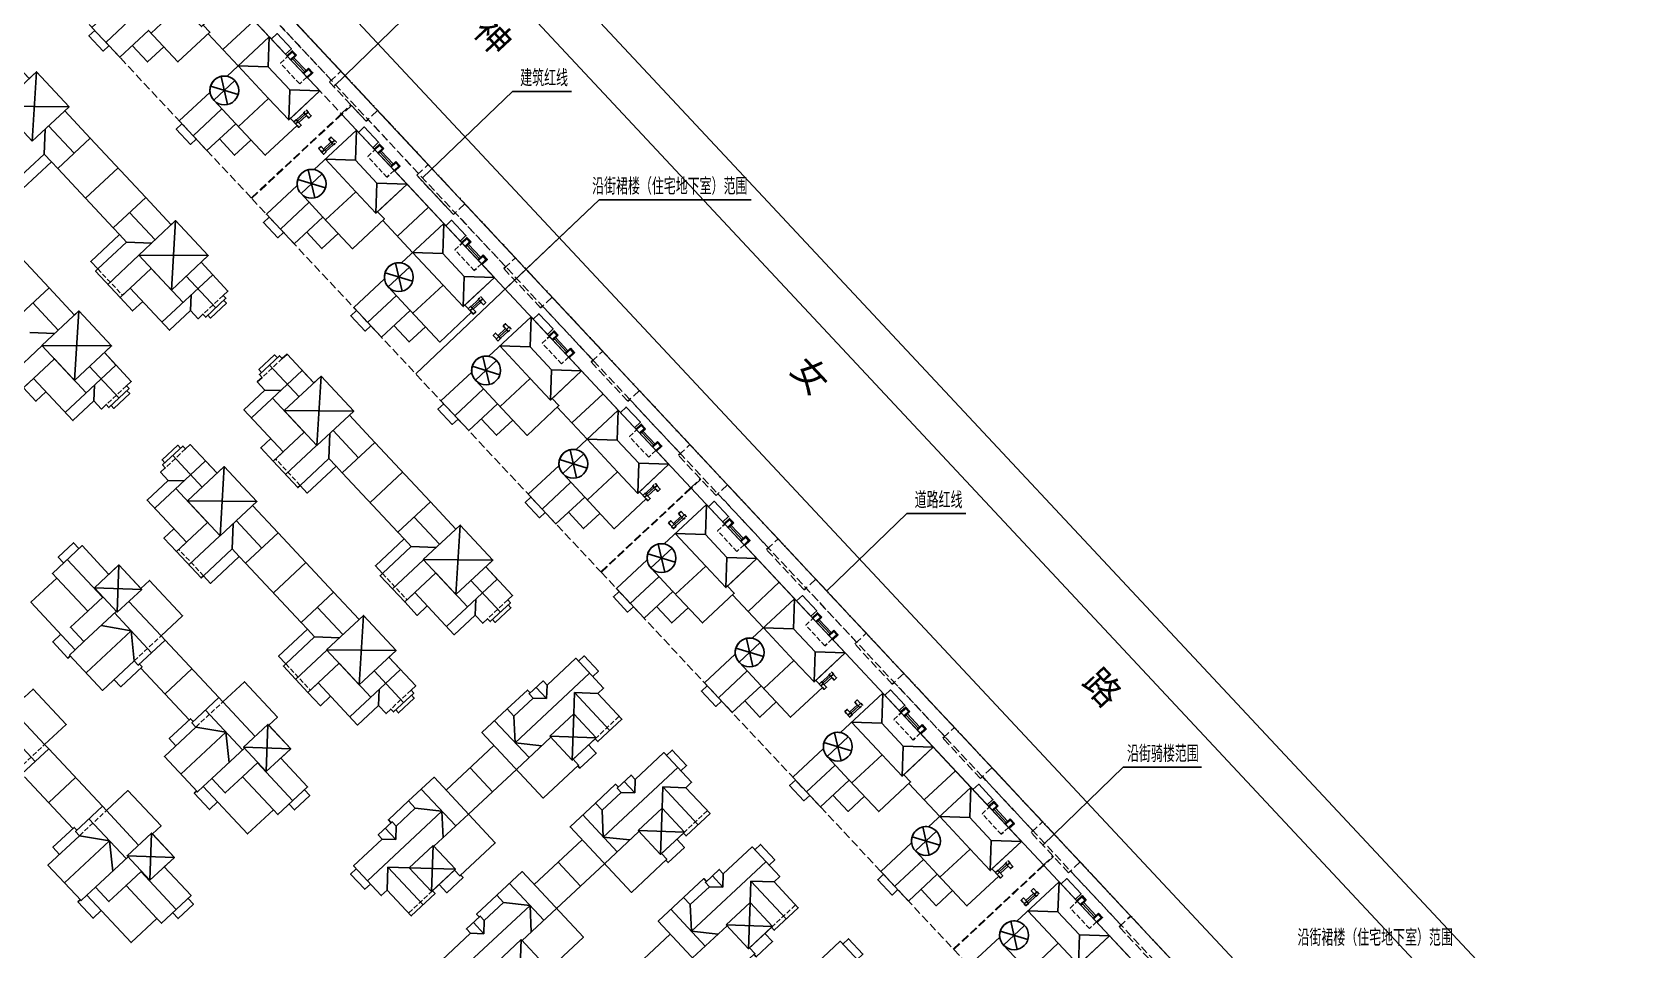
# Model space of a CAD drawing. Extents: x -34815 to 81416, y -425322 to 67478.
# Drawn here: x 3148 to 6183, y -53176 to -51439 of the extents above; entities that cross this region are included whole.
import ezdxf

# ---------------------------------------------------------------- set-up
doc = ezdxf.new("R2010")
doc.units = 0
doc.header["$LTSCALE"] = 1000
doc.header["$MEASUREMENT"] = 0
doc.linetypes.add('DASH', pattern=[0.35, 0.25, -0.1])
doc.linetypes.add('DOTE', pattern=[2.42, 2, -0.2, 0.02, -0.2])
doc.layers.add('WALL', color=2, linetype='Continuous', lineweight=25)
doc.layers.add('坯担层', color=7, linetype='Continuous')
doc.styles.add('_TCH_DIM', font='SIMPLEX', dxfattribs={"bigfont": 'GBCBIG'})
doc.styles.add('宋体', font='', dxfattribs={"width": 0.666667})
doc.styles.get('宋体').set_extended_font_data('SimSun')

# ---------------------------------------------------------------- blocks, each defined once
blk = doc.blocks.new('jhjuuoiuo')
at = {"color": 9, "linetype": 'Continuous'}
for p, q in [((353099, 611012), (715639, 222973)), ((362679, 611012), (725218, 222973)), ((626797, 278513), (369120, 554327)), ((377979, 555087), (632721, 282427)), ((418934, 497483), (431205, 509384)), ((423867, 492202), (421614, 494613)), ((432492, 483538), (446181, 496736)), ((446181, 496736), (455206, 496736)), ((473403, 436253), (420153, 493248)), ((420153, 493248), (473403, 436253)), ((437180, 477953), (431582, 483945)), ((431449, 453619), (459401, 480209)), ((445071, 466577), (459401, 480209)), ((459401, 480209), (482622, 480209)), ((527199, 378673), (473471, 436180)), ((473471, 436180), (527199, 378673)), ((494150, 420491), (506368, 432315)), ((506368, 432315), (515393, 432315)), ((527121, 381685), (539393, 393586)), ((539393, 393586), (551338, 393586)), ((554097, 349883), (527267, 378600)), ((527267, 378600), (554097, 349883))]:
    blk.add_line(p, q, dxfattribs=at)
at = {"color": 1, "linetype": 'DOTE', "ltscale": 2}
blk.add_line((369120, 554327), (642529, 261687), dxfattribs=at)
at = {"color": 5, "linetype": 'DASH', "ltscale": 5}
for p, q in [((366152, 551047), (420085, 493321)), ((406347, 480486), (352415, 538212)), ((420027, 499836), (412313, 508094)), ((418561, 498467), (410847, 506724)), ((418269, 498194), (420027, 499836)), ((418269, 498194), (418561, 498467)), ((421546, 494686), (418269, 498194)), ((420085, 493321), (421546, 494686)), ((421614, 494613), (420153, 493248)), ((423867, 492202), (421614, 494613)), ((420085, 493321), (406347, 480486)), ((420153, 493248), (406416, 480413)), ((425621, 493840), (423867, 492202)), ((424159, 492475), (423867, 492202)), ((431874, 484218), (424159, 492475)), ((433339, 485587), (425621, 493840)), ((431582, 483945), (433339, 485587)), ((431582, 483945), (431874, 484218)), ((437180, 477953), (431582, 483945)), ((406416, 480413), (459665, 423418)), ((438937, 479595), (437180, 477953)), ((437472, 478226), (437180, 477953)), ((445186, 469969), (437472, 478226)), ((446652, 471338), (438937, 479595)), ((444894, 469696), (446652, 471338)), ((444894, 469696), (445186, 469969)), ((450492, 463704), (444894, 469696)), ((450492, 463704), (444894, 469696)), ((452249, 465346), (450492, 463704)), ((459964, 457089), (452249, 465346)), ((450784, 463977), (450492, 463704)), ((458499, 455720), (450784, 463977)), ((458206, 455447), (459964, 457089)), ((458206, 455447), (458499, 455720)), ((463804, 449456), (458206, 455447)), ((463804, 449456), (458206, 455447)), ((465562, 451097), (463804, 449456)), ((473276, 442840), (465562, 451097)), ((464097, 449729), (463804, 449456)), ((471811, 441472), (464097, 449729)), ((471519, 441199), (473276, 442840)), ((471519, 441199), (471811, 441472)), ((474864, 437618), (471519, 441199)), ((474864, 437618), (471519, 441199)), ((459665, 423418), (473403, 436253)), ((473471, 436180), (459734, 423345)), ((473403, 436253), (474864, 437618)), ((473403, 436253), (474864, 437618)), ((474932, 437545), (473471, 436180)), ((474932, 437545), (473471, 436180)), ((477253, 435061), (474932, 437545)), ((477253, 435061), (474932, 437545)), ((479007, 436699), (477253, 435061)), ((486725, 428445), (479007, 436699)), ((477546, 435334), (477253, 435061)), ((485260, 427077), (477546, 435334)), ((484968, 426804), (486725, 428445)), ((484968, 426804), (485260, 427077)), ((490702, 420666), (484968, 426804)), ((490702, 420666), (484968, 426804)), ((459734, 423345), (513461, 365838)), ((492459, 422307), (490702, 420666)), ((500173, 414050), (492459, 422307)), ((490995, 420939), (490702, 420666)), ((498709, 412682), (490995, 420939)), ((498417, 412409), (500173, 414050)), ((498417, 412409), (498709, 412682)), ((504151, 406271), (498417, 412409)), ((504151, 406271), (498417, 412409)), ((505908, 407912), (504151, 406271)), ((504444, 406544), (504151, 406271)), ((512158, 398287), (504444, 406544)), ((513622, 399654), (505908, 407912)), ((511866, 398014), (513622, 399654)), ((511866, 398014), (512158, 398287)), ((517600, 391876), (511866, 398014)), ((517600, 391876), (511866, 398014)), ((519354, 393514), (517600, 391876)), ((517893, 392149), (517600, 391876)), ((525607, 383892), (517893, 392149)), ((527074, 385262), (519354, 393514)), ((525315, 383619), (527074, 385262)), ((525315, 383619), (525607, 383892)), ((528660, 380038), (525315, 383619)), ((528660, 380038), (525315, 383619)), ((527199, 378673), (528660, 380038)), ((527199, 378673), (528660, 380038)), ((528728, 379965), (527267, 378600)), ((528728, 379965), (527267, 378600)), ((531049, 377481), (528728, 379965)), ((531049, 377481), (528728, 379965)), ((513461, 365838), (527199, 378673)), ((527267, 378600), (513530, 365765)), ((532805, 379121), (531049, 377481)), ((531342, 377754), (531049, 377481)), ((539056, 369497), (531342, 377754)), ((540523, 370867), (532805, 379121)), ((538764, 369224), (540523, 370867)), ((538764, 369224), (539056, 369497)), ((544498, 363086), (538764, 369224)), ((544498, 363086), (538764, 369224)), ((513530, 365765), (540359, 337048))]:
    blk.add_line(p, q, dxfattribs=at)
at = {"color": 1, "linetype": 'DASH', "ltscale": 5}
blk.add_line((639782, 261687), (367645, 552940), dxfattribs=at)
at = {"layer": 'WALL', "color": 5}
for p, q in [((412438, 501505), (413250, 502263)), ((414282, 499532), (415093, 500290)), ((414394, 493479), (413225, 492387)), ((414579, 493282), (413410, 492189)), ((414763, 493084), (413594, 491992)), ((414633, 493223), (415132, 492690)), ((418532, 489051), (417362, 487959)), ((418716, 488854), (417547, 487761)), ((418900, 488656), (417731, 487564)), ((418661, 488912), (418163, 489445)), ((425751, 487256), (426562, 488014)), ((427594, 485283), (428405, 486041)), ((439063, 473007), (439874, 473765)), ((440907, 471034), (441718, 471792)), ((441019, 464981), (439850, 463889)), ((441204, 464784), (440035, 463692)), ((441388, 464587), (440219, 463494)), ((441258, 464726), (441757, 464192)), ((445156, 460553), (443987, 459461)), ((445341, 460356), (444172, 459264)), ((445286, 460414), (444788, 460948)), ((445525, 460159), (444356, 459066)), ((452376, 458759), (453187, 459516)), ((454219, 456786), (455030, 457543)), ((465688, 444510), (466499, 445267)), ((467532, 442537), (468343, 443295)), ((467644, 436484), (466475, 435391)), ((467829, 436286), (466659, 435194)), ((468013, 436089), (466844, 434997)), ((467883, 436228), (468382, 435695)), ((471918, 431909), (470749, 430817)), ((472102, 431712), (470933, 430620)), ((472287, 431515), (471117, 430423)), ((472048, 431771), (471549, 432304)), ((479137, 430115), (479948, 430873)), ((480981, 428142), (481792, 428900)), ((492586, 415720), (493397, 416478)), ((494429, 413747), (495241, 414505)), ((494549, 407686), (493380, 406594)), ((494734, 407489), (493564, 406397)), ((494918, 407292), (493749, 406199)), ((494788, 407431), (495286, 406897)), ((455678, 404981), (455568, 401730)), ((461072, 399209), (455678, 404981)), ((455678, 404981), (459212, 404861)), ((498816, 403120), (497647, 402027)), ((499000, 402922), (497831, 401830)), ((499185, 402725), (498015, 401633)), ((498946, 402981), (498447, 403514)), ((506035, 401325), (506846, 402083)), ((507878, 399352), (508690, 400110)), ((469127, 390586), (469017, 387336)), ((474520, 384814), (469127, 390586)), ((469127, 390586), (472661, 390466)), ((519484, 386930), (520295, 387688)), ((521327, 384957), (522139, 385715)), ((427181, 378356), (427061, 374823)), ((432574, 372584), (427181, 378356)), ((427181, 378356), (430431, 378246)), ((521447, 378896), (520278, 377804)), ((521631, 378699), (520462, 377607)), ((521816, 378502), (520647, 377410)), ((521686, 378641), (522184, 378107)), ((482576, 376191), (482466, 372941)), ((487969, 370419), (482576, 376191)), ((482576, 376191), (486110, 376071)), ((525844, 374191), (525345, 374724)), ((525714, 374330), (524545, 373237)), ((525898, 374132), (524729, 373040)), ((526082, 373935), (524913, 372843)), ((532933, 372535), (533744, 373293)), ((534776, 370562), (535588, 371320))]:
    blk.add_line(p, q, dxfattribs=at)
for points in [[(391070, 505627), (395674, 509928), (398746, 506640), (403495, 511077), (395781, 519334), (389332, 513309, 0.5070926), (386738, 510886), (382044, 506500), (386276, 501969), (390660, 506065), (391070, 505627)], [(382044, 506500), (386276, 501969), (390660, 506065), (395166, 501243), (400025, 505783), (399001, 506879), (403495, 511077), (395781, 519334), (389332, 513309, 0.5070926), (386738, 510886), (382044, 506500)], [(404383, 491378), (408986, 495679), (412058, 492391), (416808, 496828), (409093, 505085), (402645, 499061, 0.5070926), (400051, 496637), (395356, 492251), (399589, 487720), (403973, 491817), (404383, 491378)], [(395356, 492251), (399589, 487720), (403973, 491817), (408479, 486994), (413338, 491534), (412314, 492630), (416808, 496828), (409093, 505085), (402645, 499061, 0.5070926), (400051, 496637), (395356, 492251)], [(417695, 477129), (422298, 481430), (425371, 478142), (430120, 482580), (422406, 490837), (415957, 484812, 0.5070926), (413363, 482388), (408668, 478002), (412901, 473472), (417285, 477568), (417695, 477129)], [(408668, 478002), (412901, 473472), (417285, 477568), (421791, 472745), (426650, 477285), (425626, 478381), (430120, 482580), (422406, 490837), (415957, 484812, 0.5070926), (413363, 482388), (408668, 478002)], [(431007, 462881), (435611, 467181), (438683, 463893), (443433, 468331), (435718, 476588), (429270, 470563, 0.5070926), (426676, 468140), (421981, 463753), (426214, 459223), (430598, 463319), (431007, 462881)], [(421981, 463753), (426214, 459223), (430598, 463319), (435104, 458496), (439963, 463036), (438939, 464132), (443433, 468331), (435718, 476588), (429270, 470563, 0.5070926), (426676, 468140), (421981, 463753)], [(444320, 448632), (448923, 452933), (451995, 449644), (456745, 454082), (449031, 462339), (442582, 456314, 0.5070926), (439988, 453891), (435293, 449504), (439526, 444974), (443910, 449070), (444320, 448632)], [(435293, 449504), (439526, 444974), (443910, 449070), (448416, 444247), (453275, 448787), (452251, 449883), (456745, 454082), (449031, 462339), (442582, 456314, 0.5070926), (439988, 453891), (435293, 449504)], [(457632, 434383), (462236, 438684), (465308, 435396), (470057, 439833), (462343, 448090), (455894, 442065, 0.5070926), (453301, 439642), (448606, 435256), (452838, 430725), (457223, 434821), (457632, 434383)], [(448606, 435256), (452838, 430725), (457223, 434821), (461728, 429999), (466588, 434539), (465564, 435635), (470057, 439833), (462343, 448090), (455894, 442065, 0.5070926), (453301, 439642), (448606, 435256)], [(471081, 419988), (475685, 424289), (478757, 421001), (483506, 425438), (475792, 433695), (469343, 427670, 0.5070926), (466750, 425247), (462055, 420861), (466287, 416330), (470672, 420426), (471081, 419988)], [(462055, 420861), (466287, 416330), (470672, 420426), (475177, 415604), (480037, 420144), (479013, 421240), (483506, 425438), (475792, 433695), (469343, 427670, 0.5070926), (466750, 425247), (462055, 420861)], [(484530, 405593), (489134, 409894), (492206, 406606), (496955, 411043), (489241, 419300), (482792, 413275, 0.5070926), (480199, 410852), (475504, 406466), (479736, 401935), (484121, 406031), (484530, 405593)], [(475504, 406466), (479736, 401935), (484121, 406031), (488626, 401209), (493486, 405749), (492462, 406845), (496955, 411043), (489241, 419300), (482792, 413275, 0.5070926), (480199, 410852), (475504, 406466)], [(497979, 391198), (502583, 395499), (505655, 392211), (510404, 396648), (502690, 404905), (496241, 398880, 0.5070926), (493648, 396457), (488953, 392071), (493185, 387540), (497570, 391636), (497979, 391198)], [(488953, 392071), (493185, 387540), (497570, 391636), (502075, 386814), (506935, 391354), (505911, 392450), (510404, 396648), (502690, 404905), (496241, 398880, 0.5070926), (493648, 396457), (488953, 392071)], [(511428, 376803), (516032, 381104), (519104, 377816), (523853, 382253), (516139, 390510), (509690, 384485, 0.5070926), (507097, 382062), (502402, 377676), (506634, 373145), (511019, 377241), (511428, 376803)], [(502402, 377676), (506634, 373145), (511019, 377241), (515524, 372419), (520384, 376959), (519360, 378055), (523853, 382253), (516139, 390510), (509690, 384485, 0.5070926), (507097, 382062), (502402, 377676)], [(524877, 362408), (529481, 366709), (532553, 363421), (537302, 367858), (529588, 376115), (523139, 370090, 0.5070926), (520546, 367667), (515851, 363281), (520083, 358750), (524468, 362847), (524877, 362408)], [(515851, 363281), (520083, 358750), (524468, 362847), (528973, 358024), (533833, 362564), (532809, 363660), (537302, 367858), (529588, 376115), (523139, 370090, 0.5070926), (520546, 367667), (515851, 363281)]]:
    blk.add_lwpolyline(points, format="xyb", dxfattribs=at)
for points in [[(386276, 501969), (390660, 506065), (395166, 501243), (400025, 505783), (399001, 506879), (403495, 511077), (395781, 519334), (389332, 513309, 0.5070926), (386738, 510886), (382044, 506500)], [(399589, 487720), (403973, 491817), (408479, 486994), (413338, 491534), (412314, 492630), (416808, 496828), (409093, 505085), (402645, 499061, 0.5070926), (400051, 496637), (395356, 492251)], [(412901, 473472), (417285, 477568), (421791, 472745), (426650, 477285), (425626, 478381), (430120, 482580), (422406, 490837), (415957, 484812, 0.5070926), (413363, 482388), (408668, 478002)], [(426214, 459223), (430598, 463319), (435104, 458496), (439963, 463036), (438939, 464132), (443433, 468331), (435718, 476588), (429270, 470563, 0.5070926), (426676, 468140), (421981, 463753)], [(439526, 444974), (443910, 449070), (448416, 444247), (453275, 448787), (452251, 449883), (456745, 454082), (449031, 462339), (442582, 456314, 0.5070926), (439988, 453891), (435293, 449504)], [(452838, 430725), (457223, 434821), (461728, 429999), (466588, 434539), (465564, 435635), (470057, 439833), (462343, 448090), (455894, 442065, 0.5070926), (453301, 439642), (448606, 435256)], [(466287, 416330), (470672, 420426), (475177, 415604), (480037, 420144), (479013, 421240), (483506, 425438), (475792, 433695), (469343, 427670, 0.5070926), (466750, 425247), (462055, 420861)], [(479736, 401935), (484121, 406031), (488626, 401209), (493486, 405749), (492462, 406845), (496955, 411043), (489241, 419300), (482792, 413275, 0.5070926), (480199, 410852), (475504, 406466)], [(493185, 387540), (497570, 391636), (502075, 386814), (506935, 391354), (505911, 392450), (510404, 396648), (502690, 404905), (496241, 398880, 0.5070926), (493648, 396457), (488953, 392071)], [(506634, 373145), (511019, 377241), (515524, 372419), (520384, 376959), (519360, 378055), (523853, 382253), (516139, 390510), (509690, 384485, 0.5070926), (507097, 382062), (502402, 377676)], [(520083, 358750), (524468, 362847), (528973, 358024), (533833, 362564), (532809, 363660), (537302, 367858), (529588, 376115), (523139, 370090, 0.5070926), (520546, 367667), (515851, 363281)]]:
    blk.add_lwpolyline(points, format="xyb", close=True, dxfattribs=at)
for points in [[(409093, 505085), (403495, 511077)], [(384160, 504234), (388544, 508331)], [(402023, 503132), (406772, 507570)], [(384638, 503723), (383761, 502904), (381576, 505242), (382453, 506061)], [(404344, 500648), (399770, 505544)], [(409093, 505085), (408937, 500492), (404344, 500648)], [(411591, 502412), (412468, 503231), (410283, 505569), (409406, 504750)], [(370388, 483088), (371480, 481919), (375864, 486015), (376820, 484992), (381789, 489634), (377898, 493799), (378555, 494414), (373572, 499748), (372476, 498724), (368379, 503108), (367656, 502432), (367246, 502871), (364163, 499990), (364572, 499551), (363849, 498875), (365010, 497633), (361794, 494629), (367802, 488199), (366268, 486765), (370022, 482746), (370388, 483088)], [(367656, 502432), (368379, 503108), (372476, 498724), (373572, 499748), (378555, 494414), (377898, 493799), (381789, 489634), (376820, 484992), (375864, 486015), (371480, 481919), (370388, 483088)], [(392982, 503581), (390497, 501260), (388176, 503744)], [(411790, 502199), (412601, 502957), (413250, 502263)], [(411892, 502090), (412594, 502745), (413038, 502270), (412336, 501615)], [(370701, 500624), (372476, 498724), (373572, 499748), (378555, 494414), (377898, 493799), (381789, 489634), (376820, 484992)], [(373572, 499748), (372929, 489157)], [(408986, 495679), (404344, 500648)], [(412214, 496984), (408937, 500492)], [(412438, 501505), (412658, 501710), (414501, 499737), (414282, 499532)], [(412855, 501894), (414698, 499921)], [(414828, 498947), (415529, 499603), (415086, 500078), (414384, 499422)], [(414930, 498838), (415741, 499596), (415093, 500290)], [(400131, 497540), (404340, 496258)], [(403843, 498401), (400628, 495397)], [(401738, 499042), (402732, 494756)], [(403973, 491817), (400628, 495397)], [(416808, 496828), (412214, 496984), (412058, 492391)], [(367945, 494491), (378555, 494414)], [(397472, 489986), (401857, 494082)], [(412826, 492082), (413191, 492423), (413464, 492131), (413099, 491790)], [(414726, 493857), (414762, 493891), (415035, 493599), (414633, 493223), (414360, 493515), (414580, 493720)], [(374772, 487184), (374902, 491000)], [(379305, 487313), (375413, 491478)], [(397950, 489474), (397073, 488655), (394889, 490993), (395766, 491812)], [(422406, 490837), (422250, 486243), (417656, 486399)], [(424904, 488163), (425780, 488982), (423596, 491321), (422719, 490501)], [(381789, 489634), (390254, 480573)], [(406294, 489332), (403810, 487011), (401489, 489495)], [(417400, 487186), (417363, 487152), (417090, 487444), (417492, 487820), (417765, 487527), (417546, 487323)], [(417400, 487186), (417765, 487527), (417492, 487820), (417127, 487478)], [(419300, 488961), (419336, 488995), (419063, 489288), (418661, 488912), (418934, 488620), (419154, 488825)], [(425102, 487950), (425913, 488708), (426562, 488014)], [(425205, 487841), (425906, 488496), (426350, 488021), (425649, 487366)], [(425751, 487256), (425970, 487461), (427813, 485488), (427594, 485283)], [(426167, 487645), (428011, 485672)], [(375864, 486015), (374772, 487184), (370388, 483088)], [(376820, 484992), (385285, 475931)], [(386022, 485104), (381053, 480461)], [(422298, 481430), (417656, 486399)], [(425527, 482736), (422250, 486243)], [(428140, 484699), (428842, 485354), (428398, 485829), (427697, 485174)], [(428243, 484589), (429054, 485347), (428405, 486041)], [(413443, 483291), (417652, 482009)], [(417155, 484152), (413940, 481148)], [(415051, 484793), (416045, 480507)], [(430120, 482580), (425527, 482736), (425371, 478142)], [(435718, 476588), (430120, 482580)], [(402064, 465604), (402787, 466280), (398691, 470664), (399787, 471689), (394803, 477023), (394146, 476408), (390254, 480573), (385285, 475931), (386241, 474908), (381857, 470812), (382949, 469643)], [(382949, 469643), (381857, 470812), (386241, 474908), (385285, 475931), (390254, 480573), (394146, 476408), (394803, 477023), (399787, 471689), (398691, 470664), (402787, 466280), (402064, 465604), (402473, 465166), (399390, 462285), (398980, 462723), (398257, 462048), (397096, 463290), (393881, 460286), (387873, 466716), (386339, 465283), (382584, 469301), (382949, 469643)], [(400466, 468765), (398691, 470664), (399787, 471689), (394803, 477023), (394146, 476408), (390254, 480573), (385285, 475931)], [(417285, 477568), (413940, 481148)], [(387770, 478252), (391661, 474087)], [(411263, 475225), (410386, 474406), (408201, 476744), (409078, 477564)], [(410785, 475737), (415169, 479833)], [(428647, 474635), (433397, 479072)], [(367029, 475844), (375494, 466783)], [(394160, 466432), (394803, 477023)], [(419607, 475083), (417122, 472762), (414801, 475247)], [(430969, 472150), (426395, 477046)], [(435718, 476588), (435562, 471994), (430969, 472150)], [(438216, 473914), (439093, 474734), (436908, 477072), (436031, 476253)], [(386241, 474908), (387334, 473739), (382949, 469643)], [(387334, 473739), (391150, 473609)], [(438415, 473701), (439226, 474459), (439874, 473765)], [(438517, 473592), (439219, 474247), (439662, 473772), (438961, 473117)], [(439063, 473007), (439283, 473212), (441126, 471239), (440907, 471034)], [(439480, 473396), (441323, 471424)], [(384461, 467292), (389211, 471729)], [(399787, 471689), (389177, 471766)], [(428363, 470545), (429357, 466258)], [(435611, 467181), (430969, 472150)], [(438839, 468487), (435562, 471994)], [(441453, 470450), (442154, 471105), (441711, 471580), (441009, 470925)], [(441555, 470340), (442366, 471098), (441718, 471792)], [(387873, 466716), (391088, 469720), (395935, 464532)], [(392720, 461528), (400466, 468765)], [(396426, 468548), (400931, 463725)], [(426756, 469043), (430965, 467760)], [(430468, 469903), (427253, 466899)], [(443433, 468331), (438839, 468487), (438683, 463893)], [(387303, 451814), (388027, 452490), (383930, 456874), (385027, 457898), (380043, 463232), (379385, 462618), (375494, 466783), (370525, 462141), (371481, 461118), (367097, 457022), (368189, 455852)], [(368189, 455852), (367097, 457022), (371481, 461118), (370525, 462141), (375494, 466783), (379385, 462618), (380043, 463232), (385027, 457898), (383930, 456874), (388027, 452490), (387303, 451814), (387713, 451376), (384629, 448495), (384220, 448933), (383496, 448257), (382336, 449499), (379121, 446496), (373113, 452926), (371578, 451492), (367824, 455511), (368189, 455852)], [(385705, 454974), (383930, 456874), (385027, 457898), (380043, 463232), (379385, 462618), (375494, 466783), (370525, 462141)], [(386339, 465283), (388243, 463244), (389778, 464677)], [(386704, 465624), (387873, 466716), (393881, 460286), (397096, 463290), (398257, 462048), (398980, 462723)], [(397096, 463290), (397178, 465693)], [(424097, 461488), (428481, 465584)], [(430598, 463319), (427253, 466899)], [(441351, 465359), (441387, 465393), (441660, 465101), (441258, 464726), (440985, 465018), (441204, 465223)], [(373010, 464462), (376901, 460297)], [(379400, 452641), (380043, 463232)], [(402137, 464852), (402553, 464406), (400142, 462153), (399726, 462599)], [(424575, 460977), (423698, 460157), (421514, 462496), (422390, 463315)], [(439451, 463584), (439816, 463926), (440089, 463633), (439724, 463292)], [(451528, 459665), (452405, 460485), (450221, 462823), (449344, 462004)], [(432919, 460835), (430435, 458513), (428113, 460998)], [(449031, 462339), (448875, 457745), (444281, 457901)], [(445925, 460463), (445961, 460498), (445688, 460790), (445286, 460414), (445559, 460122), (445778, 460327)], [(369701, 453502), (374451, 457939)], [(372573, 459949), (376389, 459819)], [(385027, 457898), (374416, 457976)], [(444025, 458688), (443988, 458654), (443715, 458947), (444117, 459322), (444390, 459030), (444171, 458825)], [(444025, 458688), (444390, 459030), (444117, 459322), (443752, 458981)], [(448923, 452933), (444281, 457901)], [(451727, 459453), (452538, 460210), (453187, 459516)], [(451830, 459343), (452531, 459998), (452975, 459523), (452273, 458868)], [(452376, 458759), (452595, 458963), (454438, 456990), (454219, 456786)], [(452792, 459148), (454636, 457175)], [(373113, 452926), (376328, 455930), (381175, 450742)], [(413807, 436615), (414899, 435446), (419283, 439542), (420239, 438519), (425208, 443161), (421317, 447326), (421974, 447941), (416991, 453275), (415895, 452251), (411798, 456635), (411075, 455959), (410665, 456397), (407582, 453517), (407991, 453078), (407268, 452402), (408429, 451160), (405214, 448156), (411221, 441726), (409687, 440292), (413441, 436273), (413807, 436615)], [(410329, 456083), (409913, 456529), (407502, 454276), (407918, 453831)], [(411075, 455959), (411798, 456635), (415895, 452251), (416991, 453275), (421974, 447941), (421317, 447326), (425208, 443161), (420239, 438519), (419283, 439542), (414899, 435446), (413807, 436615)], [(443780, 455654), (440565, 452651)], [(441676, 456296), (442670, 452009)], [(452151, 454238), (448875, 457745)], [(454765, 456201), (455467, 456856), (455023, 457331), (454321, 456676)], [(454868, 456091), (455679, 456849), (455030, 457543)], [(377960, 447738), (385705, 454974)], [(381665, 454758), (386171, 449935)], [(410052, 440634), (411221, 441726), (405214, 448156), (408429, 451160), (407268, 452402), (407991, 453078)], [(406374, 446914), (414120, 454150)], [(413629, 450134), (409124, 454957)], [(414120, 454150), (415895, 452251), (416991, 453275), (421974, 447941), (421317, 447326), (425208, 443161), (420239, 438519)], [(416991, 453275), (416348, 442684)], [(440068, 454794), (444277, 453511)], [(456745, 454082), (452151, 454238), (451995, 449644)], [(462343, 448090), (456745, 454082)], [(371578, 451492), (373483, 449454), (375018, 450887)], [(371944, 451834), (373113, 452926), (379121, 446496), (382336, 449499), (383496, 448257), (384220, 448933)], [(382336, 449499), (382417, 451902)], [(387377, 451062), (387793, 450616), (385382, 448363), (384965, 448809)], [(408429, 451160), (410831, 451078)], [(437410, 447239), (441794, 451335)], [(443910, 449070), (440565, 452651)], [(455272, 446137), (460022, 450575)], [(411221, 441726), (414436, 444730), (409589, 449918)], [(437888, 446728), (437011, 445908), (434826, 448247), (435703, 449066)], [(457593, 443653), (453019, 448548)], [(462343, 448090), (462187, 443497), (457593, 443653)], [(464841, 445417), (465718, 446236), (463533, 448574), (462656, 447755)], [(411364, 448018), (421974, 447941)], [(446231, 446586), (443747, 444265), (441426, 446749)], [(465040, 445204), (465851, 445962), (466499, 445267)], [(465142, 445094), (465844, 445750), (466287, 445275), (465586, 444619)], [(409687, 440292), (407782, 442331), (409316, 443765)], [(418191, 440711), (418321, 444527)], [(422724, 440840), (418832, 445005)], [(462236, 438684), (457593, 443653)], [(465464, 439989), (462187, 443497)], [(465688, 444510), (465907, 444714), (467751, 442742), (467532, 442537)], [(466105, 444899), (467948, 442926)], [(468180, 441843), (468991, 442600), (468343, 443295)], [(399047, 422824), (400139, 421655), (404523, 425751), (405479, 424728), (410448, 429371), (406556, 433536), (407214, 434150), (402230, 439484), (401134, 438460), (397038, 442845), (396315, 442169), (395905, 442607), (392822, 439726), (393231, 439288), (392508, 438612), (393668, 437370), (390453, 434366), (396461, 427936), (394926, 426502), (398681, 422483), (399047, 422824)], [(395569, 442293), (395153, 442739), (392741, 440486), (393158, 440040)], [(398869, 436344), (394363, 441167)], [(396315, 442169), (397038, 442845), (401134, 438460), (402230, 439484), (407214, 434150), (406556, 433536), (410448, 429371), (405479, 424728), (404523, 425751), (400139, 421655), (399047, 422824)], [(411564, 438283), (416314, 442720)], [(425208, 443161), (433673, 434100)], [(457093, 441406), (453878, 438402)], [(454988, 442047), (455982, 437761)], [(468078, 441952), (468779, 442608), (468335, 443083), (467634, 442427)], [(395292, 426843), (396461, 427936), (390453, 434366), (393668, 437370), (392508, 438612), (393231, 439288)], [(391614, 433124), (399359, 440360)], [(399359, 440360), (401134, 438460), (402230, 439484), (407214, 434150), (406556, 433536), (410448, 429371), (405479, 424728)], [(402230, 439484), (401588, 428893)], [(419283, 439542), (418191, 440711), (413807, 436615)], [(420239, 438519), (428705, 429458)], [(429441, 438631), (424472, 433988)], [(453381, 440545), (457590, 439262)], [(457223, 434821), (453878, 438402)], [(470057, 439833), (465464, 439989), (465308, 435396)], [(393668, 437370), (396071, 437288)], [(396461, 427936), (399676, 430939), (394829, 436127)], [(450722, 432990), (455106, 437087)], [(467975, 436862), (468012, 436896), (468285, 436603), (467883, 436228), (467610, 436520), (467829, 436725)], [(396604, 434228), (407214, 434150)], [(445483, 419131), (446206, 419807), (442110, 424191), (443206, 425215), (438222, 430550), (437565, 429935), (433673, 434100), (428705, 429458), (429660, 428435), (425276, 424339), (426368, 423170)], [(426368, 423170), (425276, 424339), (429660, 428435), (428705, 429458), (433673, 434100), (437565, 429935), (438222, 430550), (443206, 425215), (442110, 424191), (446206, 419807), (445483, 419131), (445892, 418693), (442809, 415812), (442399, 416250), (441676, 415574), (440515, 416817), (437300, 413813), (431292, 420243), (429758, 418809), (426003, 422828), (426368, 423170)], [(443885, 422292), (442110, 424191), (443206, 425215), (438222, 430550), (437565, 429935), (433673, 434100), (428705, 429458)], [(451200, 432479), (450323, 431660), (448139, 433998), (449015, 434817)], [(466076, 435087), (466441, 435428), (466714, 435136), (466349, 434794)], [(407963, 427050), (404072, 431215)], [(431189, 431779), (435080, 427614)], [(459544, 432337), (457059, 430016), (454738, 432500)], [(478489, 430809), (479300, 431567), (479948, 430873)], [(478591, 430699), (479293, 431355), (479736, 430880), (479035, 430224)], [(394926, 426502), (393022, 428541), (394556, 429974)], [(396804, 424493), (401553, 428930)], [(403431, 426921), (403560, 430737)], [(410448, 429371), (418913, 420310)], [(437579, 419959), (438222, 430550)], [(479137, 430115), (479356, 430320), (481200, 428347), (480981, 428142)], [(479554, 430504), (481397, 428531)], [(481527, 427557), (482228, 428213), (481784, 428688), (481083, 428032)], [(481629, 427448), (482440, 428205), (481792, 428900)], [(378612, 410713), (383664, 405305), (388487, 409811), (389101, 409154), (393193, 412977), (392579, 413634), (395867, 416706), (390815, 422114), (389500, 420885), (386155, 424465), (384620, 423032), (380524, 427416), (375994, 423183), (376676, 422452), (372731, 418766), (379489, 411532), (378612, 410713), (383664, 405305)], [(380042, 426965), (379223, 427842), (376884, 425657), (377704, 424781)], [(404523, 425751), (403431, 426921), (399047, 422824)], [(429660, 428435), (430753, 427266), (426368, 423170)], [(430753, 427266), (434569, 427136)], [(378259, 425299), (383652, 419527)], [(386155, 424465), (385910, 417257)], [(405479, 424728), (413944, 415668)], [(414680, 424840), (409712, 420198)], [(427880, 420819), (432630, 425256)], [(443206, 425215), (432596, 425293)], [(489241, 419300), (483506, 425438)], [(376676, 422452), (381387, 417411), (378756, 414953), (380805, 412761), (379489, 411532)], [(431292, 420243), (434507, 423247), (439354, 418059)], [(436139, 415055), (443885, 422292)], [(439845, 422075), (444350, 417252)], [(482136, 417384), (486886, 421821)], [(381387, 417411), (383725, 419595)], [(382428, 420983), (389636, 420739)], [(392579, 413634), (387664, 418895)], [(430722, 405341), (431446, 406017), (427350, 410401), (428446, 411425), (423462, 416759), (422804, 416145), (418913, 420310), (413944, 415668), (414900, 414645), (410516, 410549), (411608, 409379)], [(411608, 409379), (410516, 410549), (414900, 414645), (413944, 415668), (418913, 420310), (422804, 416145), (423462, 416759), (428446, 411425), (427350, 410401), (431446, 406017), (430722, 405341), (431132, 404903), (428048, 402022), (427639, 402460), (426915, 401784), (425755, 403026), (422540, 400023), (416532, 406453), (414997, 405019), (411243, 409038), (411608, 409379)], [(429125, 408501), (427350, 410401), (428446, 411425), (423462, 416759), (422804, 416145), (418913, 420310), (413944, 415668)], [(429758, 418809), (431662, 416771), (433197, 418204)], [(430123, 419151), (431292, 420243), (437300, 413813), (440515, 416817), (441676, 415574), (442399, 416250)], [(440515, 416817), (440597, 419219)], [(484491, 414863), (479781, 419905)], [(380805, 412761), (385773, 417403)], [(391147, 411065), (385481, 417130)], [(416429, 417989), (420320, 413824)], [(422819, 406168), (423462, 416759)], [(445556, 418379), (445973, 417933), (443561, 415680), (443145, 416126)], [(491938, 416414), (492749, 417172), (493397, 416478)], [(492040, 416304), (492742, 416960), (493185, 416485), (492484, 415829)], [(377298, 413877), (376056, 412717), (378377, 410232), (378742, 410574)], [(381138, 408009), (388007, 414426)], [(388007, 414426), (383435, 415218)], [(388007, 414426), (388487, 409811)], [(414900, 414645), (415992, 413476), (411608, 409379)], [(492586, 415720), (492805, 415925), (494649, 413952), (494429, 413747)], [(493003, 416109), (494846, 414136)], [(494976, 413162), (495677, 413818), (495233, 414293), (494532, 413637)], [(495078, 413053), (495889, 413810), (495241, 414505)], [(401386, 404208), (393193, 412977)], [(413120, 407029), (417870, 411466)], [(415992, 413476), (419808, 413346)], [(428446, 411425), (417836, 411503)], [(360856, 394123), (365908, 388716), (370731, 393222), (371345, 392564), (375437, 396387), (374823, 397045), (378111, 400117), (373059, 405524), (371744, 404295), (368399, 407876), (366864, 406442), (362768, 410826), (358238, 406594), (358920, 405863), (354974, 402177), (361733, 394943), (360856, 394123), (365908, 388716)], [(389291, 409331), (389694, 408900), (386442, 405862), (385425, 406951)], [(416532, 406453), (419747, 409457), (424594, 404269)], [(459212, 404861), (460089, 405680), (455856, 410211), (451472, 406115), (450857, 406772), (448738, 404793), (449353, 404135), (446430, 401404), (445406, 402500), (441533, 398882), (450886, 388871), (456293, 393923), (455474, 394800), (458835, 397940), (459245, 397502), (462898, 400915), (459212, 404861)], [(458447, 407438), (459316, 408250), (457132, 410589), (456262, 409776)], [(396891, 400816), (389504, 408723)], [(398137, 389814), (393085, 395222), (397908, 399727), (397294, 400385), (401386, 404208), (402000, 403550), (405288, 406623), (410340, 401215), (409025, 399986), (412370, 396406), (410836, 394972), (414932, 390588), (410401, 386355), (409719, 387086), (405773, 383400), (399014, 390634), (398137, 389814), (393085, 395222)], [(397289, 408592), (393198, 404769)], [(421379, 401265), (429125, 408501)], [(425084, 408285), (429590, 403462)], [(457972, 407946), (446610, 397330)], [(414997, 405019), (416902, 402980), (418437, 404414)], [(415363, 405360), (416532, 406453), (422540, 400023), (425755, 403026), (426915, 401784), (427639, 402460)], [(425755, 403026), (425836, 405429)], [(430796, 404589), (431212, 404143), (428801, 401890), (428384, 402336)], [(448857, 404973), (448482, 405374), (445406, 402500)], [(449353, 404135), (451402, 404065)], [(449798, 405782), (451402, 404065)], [(451472, 406115), (451402, 404065)], [(374823, 397045), (369907, 402306)], [(399340, 402297), (405006, 396232)], [(402000, 403550), (406915, 398289)], [(455568, 401730), (455328, 394663)], [(505387, 402019), (506198, 402777), (506846, 402083)], [(505489, 401909), (506191, 402565), (506634, 402090), (505933, 401434)], [(506452, 401714), (508295, 399741)], [(373391, 394476), (367725, 400541)], [(397484, 400562), (397081, 400993), (393829, 397955), (394846, 396867)], [(402480, 398935), (397908, 399727)], [(408643, 392924), (408888, 400133)], [(443469, 400691), (448726, 395065)], [(446430, 401404), (446610, 397330)], [(506035, 401325), (506254, 401530), (508098, 399557), (507878, 399352)], [(508425, 398767), (509126, 399423), (508682, 399898), (507981, 399242)], [(508527, 398658), (509338, 399416), (508690, 400110)], [(395611, 392518), (402480, 398935)], [(402480, 398935), (402960, 394320)], [(436069, 390082), (443376, 396909)], [(450662, 396874), (446610, 397330)], [(452051, 398171), (446790, 393256)], [(451914, 398317), (458981, 398077)], [(456154, 393793), (456496, 393428), (458980, 395749), (457819, 396991)], [(383629, 387619), (375437, 396387)], [(400329, 391862), (405298, 396505)], [(405008, 392128), (407346, 394313)], [(412370, 396406), (405162, 396651)], [(412666, 388472), (407273, 394244)], [(472661, 390466), (473538, 391286), (469305, 395816), (464921, 391720), (464306, 392377), (462187, 390398), (462802, 389740), (459879, 387009), (458855, 388105), (454982, 384487), (464335, 374476), (469742, 379528), (468923, 380405), (472284, 383545), (472694, 383107), (476347, 386520), (472661, 390466)], [(471896, 393043), (472765, 393855), (470581, 396194), (469711, 395381)], [(516139, 390510), (510404, 396648)], [(379135, 384226), (371748, 392133)], [(379533, 392003), (375441, 388180)], [(409719, 387086), (405008, 392128), (402377, 389670), (400329, 391862), (399014, 390634)], [(427061, 374823), (426184, 374004), (421951, 378534), (426335, 382630), (425721, 383288), (427840, 385268), (428454, 384610), (431377, 387341), (430353, 388437), (434226, 392055), (443579, 382044), (438172, 376992), (437352, 377869), (433991, 374729), (434401, 374291), (430747, 370877), (427061, 374823)], [(439483, 386429), (446790, 393256)], [(439723, 393496), (443136, 389842)], [(471421, 393551), (460059, 382935)], [(509034, 388594), (513784, 393031)], [(380381, 373225), (375329, 378632), (380152, 383138), (379537, 383796), (383629, 387619), (384244, 386961), (387532, 390033), (392584, 384626), (391269, 383397), (394614, 379817), (393079, 378383), (397175, 373999), (392645, 369766), (391962, 370497), (388017, 366810), (381258, 374044), (380381, 373225), (375329, 378632)], [(401206, 388288), (399963, 387127), (397642, 389612), (398008, 389953)], [(414449, 390137), (415269, 389261), (412930, 387076), (412111, 387953)], [(432290, 390246), (437546, 384620)], [(462306, 390578), (461931, 390979), (458855, 388105)], [(462802, 389740), (464851, 389670)], [(463247, 391388), (464851, 389670)], [(464921, 391720), (464851, 389670)], [(511389, 386073), (506679, 391115)], [(384244, 386961), (389159, 381700)], [(424067, 376269), (435430, 386885)], [(427652, 385162), (427277, 385563), (430353, 388437)], [(431377, 387341), (435430, 386885)], [(435610, 382810), (435430, 386885)], [(459879, 387009), (460059, 382935)], [(469017, 387336), (468777, 380268)], [(518836, 387624), (519647, 388382), (520295, 387688)], [(518938, 387514), (519640, 388170), (520083, 387695), (519382, 387039)], [(519484, 386930), (519703, 387135), (521547, 385162), (521327, 384957)], [(519901, 387319), (521744, 385346)], [(381583, 385707), (387250, 379642)], [(428454, 384610), (428385, 382561)], [(434222, 381513), (439483, 386429)], [(456918, 386296), (462175, 380670)], [(521874, 384372), (522575, 385028), (522131, 385503), (521430, 384847)], [(521976, 384263), (522787, 385021), (522139, 385715)], [(379727, 383973), (379325, 384404), (376073, 381366), (377090, 380278)], [(377855, 375929), (384724, 382346)], [(384724, 382346), (380152, 383138)], [(384724, 382346), (385204, 377731)], [(390887, 376335), (391132, 383543)], [(426335, 382630), (428385, 382561)], [(426780, 384278), (428385, 382561)], [(449518, 375687), (456825, 382514)], [(464111, 382479), (460059, 382935)], [(465500, 383776), (460239, 378861)], [(465363, 383922), (472430, 383682)], [(469603, 379399), (469945, 379033), (472429, 381354), (471268, 382596)], [(382573, 375273), (387542, 379915)], [(394614, 379817), (387405, 380061)], [(434085, 381659), (433845, 374592)], [(486110, 376071), (486987, 376891), (482754, 381421), (478370, 377325), (477755, 377982), (475636, 376003), (476251, 375345), (473328, 372614), (472304, 373710), (468431, 370092), (477784, 360081), (483191, 365133), (482372, 366010), (485733, 369150), (486143, 368712), (489796, 372125), (486110, 376071)], [(485345, 378648), (486214, 379460), (484030, 381799), (483160, 380986)], [(387252, 375539), (389590, 377723)], [(394910, 371882), (389517, 377655)], [(424542, 375761), (423672, 374949), (421488, 377287), (422357, 378099)], [(430431, 378246), (437498, 378006)], [(438310, 377122), (438652, 376757), (436167, 374436), (435007, 375678)], [(440510, 360428), (439633, 359609), (435400, 364139), (439784, 368235), (439170, 368893), (441289, 370873), (441903, 370215), (444826, 372946), (443802, 374042), (447675, 377660), (457028, 367649), (451620, 362598), (450801, 363474), (447440, 360334), (447850, 359896), (444196, 356482), (440510, 360428)], [(452932, 372034), (460239, 378861)], [(453172, 379101), (456585, 375447)], [(484870, 379156), (473508, 368540)], [(478370, 377325), (478300, 375275)], [(391962, 370497), (387252, 375539), (384621, 373081), (382573, 375273), (381258, 374044)], [(445739, 375851), (450995, 370225)], [(475755, 376183), (475380, 376584), (472304, 373710)], [(476251, 375345), (478300, 375275)], [(476696, 376993), (478300, 375275)], [(383449, 371699), (382207, 370538), (379886, 373022), (380251, 373364)], [(396693, 373548), (397512, 372671), (395174, 370487), (394355, 371364)], [(437516, 361874), (448879, 372490)], [(441101, 370767), (440726, 371168), (443802, 374042)], [(444826, 372946), (448879, 372490)], [(449059, 368415), (448879, 372490)], [(473328, 372614), (473508, 368540)], [(482466, 372941), (482226, 365874)], [(532285, 373229), (533096, 373987), (533744, 373293)], [(532387, 373119), (533089, 373775), (533532, 373300), (532831, 372644)], [(532933, 372535), (533152, 372740), (534996, 370767), (534776, 370562)], [(533350, 372924), (535193, 370951)], [(440229, 369883), (441834, 368166)], [(441903, 370215), (441834, 368166)], [(447671, 367118), (452932, 372034)], [(470367, 371901), (475624, 366275)], [(535323, 369977), (536024, 370633), (535580, 371108), (534879, 370452)], [(535425, 369868), (536236, 370626), (535588, 371320)], [(439784, 368235), (441834, 368166)], [(462967, 361292), (470274, 368119)], [(477560, 368084), (473508, 368540)], [(478949, 369381), (473688, 364466)], [(478812, 369527), (485879, 369287)], [(483052, 365004), (483394, 364638), (485878, 366959), (484717, 368202)], [(498794, 364253), (499663, 365065), (497479, 367404), (496609, 366591)], [(543037, 361720), (537302, 367858)], [(447534, 367265), (447294, 360197)], [(499559, 361676), (500436, 362496), (496203, 367026), (491819, 362930), (491204, 363587), (489085, 361608), (489700, 360950), (486777, 358219), (485753, 359315), (481880, 355697), (491233, 345686), (496640, 350738), (495821, 351615), (499182, 354756), (499592, 354317), (503245, 357731), (499559, 361676)]]:
    blk.add_lwpolyline(points, dxfattribs=at)
at = {"layer": 'WALL', "color": 5, "linetype": 'DASH', "ltscale": 3}
for points in [[(414828, 498947), (413732, 497923), (410796, 501065), (411892, 502090)], [(428140, 484699), (427044, 483675), (424109, 486817), (425205, 487841)], [(441453, 470450), (440357, 469426), (437421, 472568), (438517, 473592)], [(382949, 469643), (386704, 465624)], [(402064, 465604), (398980, 462723)], [(454765, 456201), (453669, 455177), (450734, 458319), (451830, 459343)], [(411075, 455959), (407991, 453078)], [(387303, 451814), (384220, 448933)], [(468078, 441952), (466982, 440928), (464046, 444070), (465142, 445094)], [(396315, 442169), (393231, 439288)], [(413807, 436615), (410052, 440634)], [(481527, 427557), (480431, 426533), (477495, 429675), (478591, 430699)], [(399047, 422824), (395292, 426843)], [(426368, 423170), (430123, 419151)], [(445483, 419131), (442399, 416250)], [(494976, 413162), (493880, 412138), (490944, 415280), (492040, 416304)], [(388487, 409811), (392579, 413634)], [(411608, 409379), (415363, 405360)], [(430722, 405341), (427639, 402460)], [(397908, 399727), (402000, 403550)], [(508425, 398767), (507329, 397743), (504393, 400885), (505489, 401909)], [(458835, 397940), (462489, 401354)], [(370731, 393222), (374823, 397045)], [(380152, 383138), (384244, 386961)], [(472284, 383545), (475938, 386959)], [(521874, 384372), (520778, 383348), (517842, 386490), (518938, 387514)], [(433991, 374729), (430337, 371316)], [(485733, 369150), (489387, 372564)], [(535323, 369977), (534227, 368953), (531291, 372095), (532387, 373119)]]:
    blk.add_lwpolyline(points, dxfattribs=at)
at = {"layer": 'WALL', "color": 5}
for points in [[(372929, 489157), (367945, 494491), (373572, 499748), (378555, 494414)], [(414872, 492967), (415132, 492690), (415497, 493031), (414999, 493565), (414633, 493223)], [(413338, 491534), (413597, 491256), (413963, 491597), (413464, 492131), (413099, 491790)], [(418422, 489168), (418163, 489445), (418528, 489787), (419027, 489253), (418661, 488912)], [(416888, 487734), (416628, 488012), (416994, 488353), (417492, 487820), (417127, 487478)], [(389177, 471766), (394160, 466432), (399787, 471689), (394803, 477023)], [(374416, 457976), (379400, 452641), (385027, 457898), (380043, 463232)], [(439963, 463036), (440222, 462759), (440588, 463100), (440089, 463633), (439724, 463292)], [(441497, 464470), (441757, 464192), (442122, 464534), (441624, 465067), (441258, 464726)], [(445047, 460670), (444788, 460948), (445153, 461289), (445652, 460756), (445286, 460414)], [(443513, 459236), (443253, 459514), (443619, 459856), (444117, 459322), (443752, 458981)], [(416348, 442684), (411364, 448018), (416991, 453275), (421974, 447941)], [(401588, 428893), (396604, 434228), (402230, 439484), (407214, 434150)], [(468122, 435972), (468382, 435695), (468747, 436036), (468249, 436569), (467883, 436228)], [(466588, 434539), (466847, 434261), (467212, 434602), (466714, 435136), (466349, 434794)], [(470274, 430593), (470015, 430870), (470380, 431212), (470878, 430678), (470513, 430337)], [(471809, 432026), (471549, 432304), (471915, 432645), (472413, 432112), (472048, 431771)], [(432596, 425293), (437579, 419959), (443206, 425215), (438222, 430550)], [(386155, 424465), (389636, 420739), (385910, 417257), (382428, 420983)], [(417836, 411503), (422819, 406168), (428446, 411425), (423462, 416759)], [(495027, 407175), (495286, 406897), (495652, 407239), (495153, 407772), (494788, 407431)], [(493493, 405741), (493752, 405464), (494117, 405805), (493619, 406338), (493254, 405997)], [(451914, 398317), (455568, 401730), (458981, 398077), (455328, 394663)], [(497172, 401803), (496913, 402080), (497278, 402422), (497776, 401888), (497411, 401547)], [(498707, 403236), (498447, 403514), (498813, 403855), (499311, 403322), (498946, 402981)], [(412370, 396406), (408888, 400133), (405162, 396651), (408643, 392924)], [(465363, 383922), (469017, 387336), (472430, 383682), (468777, 380268)], [(394614, 379817), (391132, 383543), (387405, 380061), (390887, 376335)], [(434085, 381659), (430431, 378246), (433845, 374592), (437498, 378006)], [(520391, 376951), (520650, 376674), (521015, 377015), (520517, 377548), (520152, 377207)], [(521925, 378385), (522184, 378107), (522550, 378449), (522051, 378982), (521686, 378641)], [(525605, 374447), (525345, 374724), (525711, 375066), (526209, 374532), (525844, 374191)], [(478812, 369527), (482466, 372941), (485879, 369287), (482226, 365874)], [(524070, 373013), (523811, 373291), (524176, 373632), (524674, 373098), (524309, 372757)], [(447534, 367265), (443880, 363851), (447294, 360197), (450947, 363611)]]:
    blk.add_lwpolyline(points, close=True, dxfattribs=at)
at = {"layer": 'WALL', "color": 5, "flags": 128}
for points in [[(475792, 433695), (475636, 429102), (471042, 429258)], [(478290, 431022), (479167, 431841), (476982, 434179), (476105, 433360)], [(472686, 431820), (472723, 431854), (472450, 432146), (472048, 431771), (472321, 431478), (472540, 431683)], [(470786, 430045), (470750, 430011), (470477, 430303), (470878, 430678), (471152, 430386), (470932, 430181)], [(470786, 430045), (471152, 430386), (470878, 430678), (470513, 430337)], [(475685, 424289), (471042, 429258)], [(478913, 425594), (475636, 429102)], [(466830, 426150), (471039, 424868)], [(470542, 427011), (467327, 424007)], [(468437, 427652), (469431, 423366)], [(470672, 420426), (467327, 424007)], [(483506, 425438), (478913, 425594), (478757, 421001)], [(464171, 418595), (468555, 422692)], [(464649, 418084), (463772, 417265), (461588, 419603), (462464, 420422)], [(489241, 419300), (489085, 414707), (484491, 414863)], [(491739, 416627), (492616, 417446), (490431, 419784), (489554, 418965)], [(472993, 417942), (470508, 415621), (468187, 418105)], [(489134, 409894), (484491, 414863)], [(492362, 411199), (489085, 414707)], [(480279, 411755), (484488, 410473)], [(483991, 412616), (480775, 409612)], [(481886, 413257), (482880, 408971)], [(484121, 406031), (480775, 409612)], [(496955, 411043), (492362, 411199), (492206, 406606)], [(477620, 404200), (482004, 408297)], [(492981, 406289), (493346, 406631), (493619, 406338), (493254, 405997)], [(494880, 408064), (494917, 408098), (495190, 407806), (494788, 407431), (494515, 407723), (494734, 407928)], [(478098, 403689), (477221, 402870), (475036, 405208), (475913, 406027)], [(502690, 404905), (502534, 400312), (497940, 400468)], [(505188, 402232), (506065, 403051), (503880, 405389), (503003, 404570)], [(486442, 403547), (483957, 401226), (481636, 403710)], [(497684, 401255), (497648, 401221), (497375, 401513), (497776, 401888), (498050, 401596), (497830, 401391)], [(497684, 401255), (498050, 401596), (497776, 401888), (497411, 401547)], [(499584, 403030), (499621, 403064), (499347, 403356), (498946, 402981), (499219, 402688), (499438, 402893)], [(502583, 395499), (497940, 400468)], [(505811, 396804), (502534, 400312)], [(493728, 397360), (497937, 396078)], [(497440, 398221), (494224, 395217)], [(495335, 398862), (496329, 394576)], [(510404, 396648), (505811, 396804), (505655, 392211)], [(497570, 391636), (494224, 395217)], [(491069, 389806), (495453, 393902)], [(491547, 389294), (490670, 388475), (488485, 390813), (489362, 391632)], [(516139, 390510), (515983, 385917), (511389, 386073)], [(518637, 387837), (519514, 388656), (517329, 390994), (516452, 390175)], [(499891, 389152), (497406, 386831), (495085, 389315)], [(508784, 384467), (509778, 380181)], [(516032, 381104), (511389, 386073)], [(519260, 382409), (515983, 385917)], [(507177, 382965), (511385, 381683)], [(510889, 383826), (507673, 380822)], [(523853, 382253), (519260, 382409), (519104, 377816)], [(511019, 377241), (507673, 380822)], [(504996, 374899), (504119, 374080), (501934, 376418), (502811, 377237)], [(504518, 375411), (508902, 379507)], [(519879, 377499), (520244, 377841), (520517, 377548), (520152, 377207)], [(521778, 379274), (521815, 379308), (522088, 379016), (521686, 378641), (521413, 378933), (521632, 379138)], [(513340, 374757), (510855, 372436), (508534, 374920)], [(529588, 376115), (529432, 371522), (524838, 371678)], [(532086, 373442), (532963, 374261), (530778, 376599), (529901, 375780)], [(524582, 372465), (524546, 372431), (524273, 372723), (524674, 373098), (524947, 372806), (524728, 372601)], [(524582, 372465), (524947, 372806), (524674, 373098), (524309, 372757)], [(526482, 374240), (526519, 374274), (526245, 374566), (525844, 374191), (526117, 373898), (526336, 374103)], [(522233, 370072), (523227, 365786)], [(529481, 366709), (524838, 371678)], [(532709, 368014), (529432, 371522)], [(520626, 368570), (524834, 367288)], [(524338, 369431), (521122, 366427)], [(537302, 367858), (532709, 368014), (532553, 363421)], [(524468, 362847), (521122, 366427)]]:
    blk.add_lwpolyline(points, dxfattribs=at)
at = {"layer": 'WALL', "color": 5}
for centre in [(402235, 496899), (415548, 482650), (428860, 468401), (442173, 454153), (455485, 439904), (468934, 425509), (482383, 411114), (495832, 396719), (509281, 382324), (522730, 367929)]:
    blk.add_circle(centre, 2200, dxfattribs=at)
at = {"color": 9, "linetype": 'Continuous', "style": '宋体'}
for s, p in [('神', (439984, 505855)), ('女', (488377, 454058)), ('路', (532898, 406404))]:
    blk.add_text(s, height=3987, rotation=313.054, dxfattribs=at).set_placement(p)
at = {"color": 9, "linetype": 'Continuous', "style": '_TCH_DIM'}
for s, height, p in [('建筑红线', 2531.9, (447381, 497523)), ('沿街裙楼（住宅地下室）范围', 2531.91, (458349, 480996)), ('道路红线', 2531.9, (507568, 433102)), ('沿街骑楼范围', 2531.9, (539967, 394373)), ('沿街裙楼（住宅地下室）范围', 2531.91, (565976, 366310))]:
    blk.add_text(s, height=height, dxfattribs=at).set_placement(p)
blk = doc.blocks.new('区位图')
at = {"xscale": 0.01549518806859851, "yscale": 0.01549518806859851, "zscale": 0.01549518806859851}
blk.add_blockref('jhjuuoiuo', (158999.1, -172258.5), dxfattribs=at)

msp = doc.modelspace()

# ---------------------------------------------------------------- block references
at = {"layer": '坯担层', "xscale": 0.7999999999883585, "yscale": 0.7999999999883585, "zscale": 0.7999999999883585}
msp.add_blockref('区位图', (-128674.1, 80097.9), dxfattribs=at)

doc.saveas('drawing.dxf')
